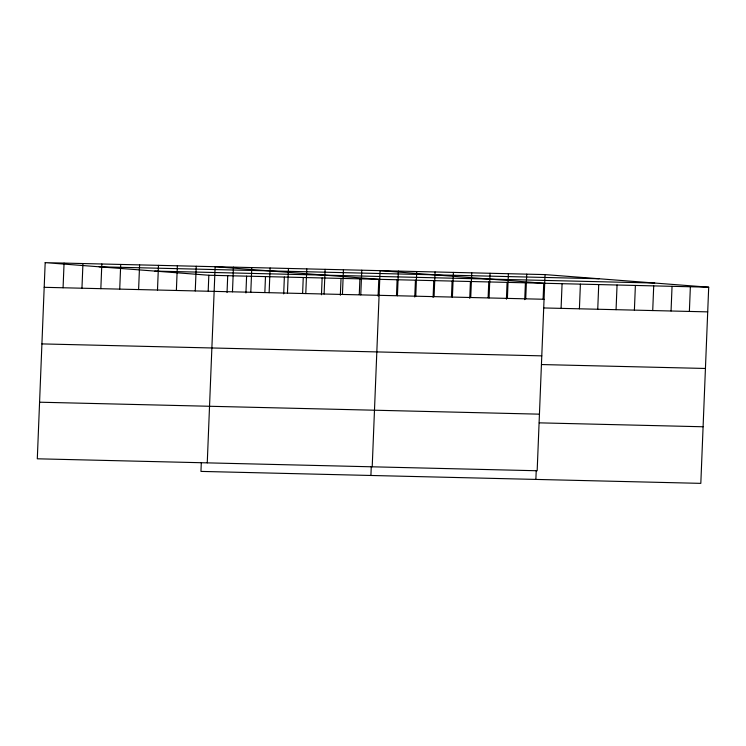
<?xml version="1.0" encoding="UTF-8"?>
<svg xmlns="http://www.w3.org/2000/svg" width="746" height="746" viewBox="0 0 746 746"><rect width="100%" height="100%" fill="white"/><g stroke="black" fill="none" stroke-linecap="round" stroke-linejoin="round"><path stroke-width="1.12" d="M45.18 262.639L37.3 458.799L537.167 470.754L545.046 274.593L45.18 262.639L208.833 275.246L708.7 287.201L700.82 483.361L200.954 471.407L201.308 462.529M63.074 287.769L64.063 263.096M81.957 288.217L82.946 263.543M100.841 288.665L101.829 264M119.724 289.122L120.712 264.448M138.607 289.569L139.595 264.895M157.49 290.026L158.478 265.352M176.373 290.474L177.361 265.8M195.256 290.931L196.245 266.257M208.199 290.949L208.833 275.246M207.257 462.856L215.137 266.704L378.791 279.312L378.11 296.134M227.045 292.525L227.716 275.703M232.472 291.817L233.461 267.143M245.928 292.973L246.6 276.151M250.796 292.255L251.794 267.581M264.858 292.311L265.483 276.607M269.129 292.693L270.117 268.019M283.694 293.877L284.366 277.055M287.452 293.131L288.45 268.457M302.624 293.206L303.249 277.512M305.785 293.57L306.774 268.896M321.461 294.782L322.141 277.96M324.109 294.008L325.107 269.334M340.344 295.239L341.025 278.417M342.442 294.446L343.43 269.772M359.274 294.567L359.908 278.864M360.766 294.884L361.763 270.211M370.911 475.472L371.266 466.595M372.207 466.8L380.087 270.649L543.741 283.256L543.116 298.959M396.49 295.453L397.114 279.75M397.422 295.761L398.42 271.087M414.767 297.011L415.447 280.188M415.755 296.199L416.744 271.525M433.1 297.449L433.771 280.627M434.079 296.638L435.077 271.964M451.47 296.768L452.104 281.065M452.412 297.076L453.4 272.402M469.756 298.325L470.428 281.503M470.735 297.514L471.733 272.84M488.126 297.645L488.761 281.941M489.068 297.952L490.057 273.278M506.413 299.202L507.084 282.38M507.392 298.391L508.39 273.717M524.736 299.64L525.417 282.818M525.725 298.829L526.713 274.155M535.87 479.417L536.225 470.54M561.085 308.368L562.074 283.694M579.409 308.807L580.397 284.133M597.742 309.245L598.73 284.571M616.065 309.683L617.054 285.009M634.398 310.122L635.387 285.448M652.722 310.56L653.71 285.886M671.055 310.998L672.043 286.324M689.379 311.436L690.367 286.762M99.181 266.798L599.047 278.752M154.832 271.087L654.69 283.042M44.191 287.313L544.048 299.267M543.899 307.958L707.712 311.875M41.916 343.906L541.783 355.861M541.624 364.552L705.436 368.468M39.575 402.206L539.442 414.161M539.283 422.851L703.096 426.768M545.046 274.593L708.7 287.201"/></g></svg>
